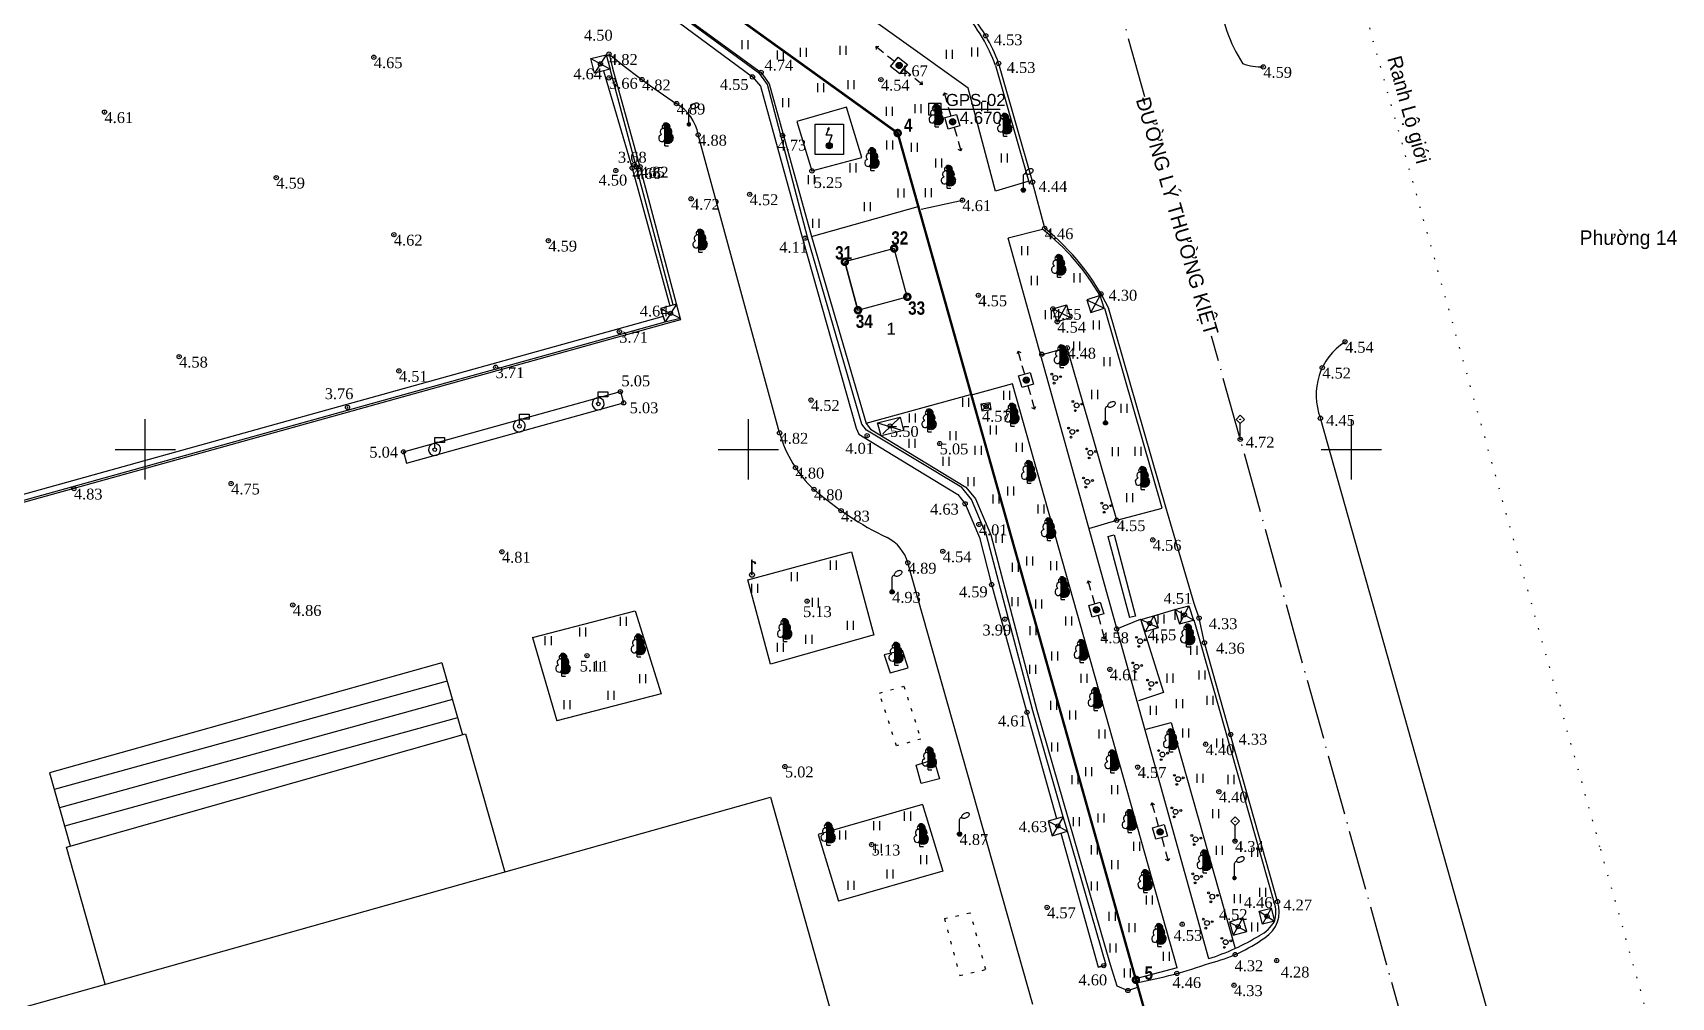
# Model space of a CAD drawing. Header units: millimetres. Extents: x 598805 to 599364, y 1190821 to 1191401.
# Drawn here: x 599040.7 to 599176.5, y 1191104.6 to 1191184.5 of the extents above; entities that cross this region are included whole.
import ezdxf
from ezdxf.enums import TextEntityAlignment as Align

# ---------------------------------------------------------------- set-up
doc = ezdxf.new("R2010")
doc.units = ezdxf.units.MM
doc.header["$PDMODE"] = 32
doc.header["$PDSIZE"] = 0.35
for name, pattern in [('1BANCONG_54', [0.55, 0, -0.5, 0.05]), ('1TIMDUONG', [13, 10, -1.4, 0.2, -1.4]), ('CHAMCHAM', [0.48, 0.13, -0.35]), ('GACH2', [3, 2, -1])]:
    doc.linetypes.add(name, pattern=pattern)
for name, color, linetype in [('A1-GHICHU', 7, 'Continuous'), ('BE CHIM', 62, 'GACH2'), ('DANDUNG', 7, 'Continuous'), ('diem', 2, 'Continuous'), ('Docao', 22, 'Continuous'), ('dtich', 3, 'Continuous'), ('DUONG NHUA', 221, 'Continuous'), ('GHICHU', 2, 'Continuous'), ('hl', 5, 'Continuous'), ('K_THUCVAT', 3, 'Continuous'), ('KHUNG BAN DO', 5, 'Continuous'), ('MUONG DAT', 170, 'MUONG_DAT'), ('NHA KIEN CO', 1, 'Continuous'), ('NUT', 2, 'Continuous'), ('RANH', 7, 'Continuous'), ('RANH THUC VAT', 3, 'RANH_THUC_VAT'), ('TOADO', 1, 'Continuous'), ('TUONG XAY', 51, 'TUONG_XAY_GACH_DA_NTL_THUAN_1')]:
    doc.layers.add(name, color=color, linetype=linetype)
doc.layers.add('Level 18', color=7, linetype='Continuous', lineweight=0)
doc.layers.add('Level 28', color=7, linetype='Continuous', lineweight=0)
doc.styles.add('HELVETICA', font='arial_1.ttf')
doc.styles.add('TIMES', font='times_1.ttf')
doc.styles.add('TIMESNEWROMAN', font='times_1.ttf', dxfattribs={"width": 0.9})
doc.styles.add('TXT', font='VNARIAL_0.TTF')
doc.styles.add('VAPTIMN', font='VAVON__0.TTF')
doc.styles.add('VHELVCB', font='VNI-Helve-Condense-Bold_0.TTF')
doc.linetypes.add('MUONG_DAT', pattern='A,0.75,[130,ltypeshp.shx,S=0.25,R=0,X=0,Y=0.25],0.75', length=1.5)
doc.linetypes.add('RANH_THUC_VAT', pattern='A,0,[133,ltypeshp.shx,S=0.1,R=0,X=-0.1,Y=0],-1.2', length=1.2)
doc.linetypes.add('TUONG_XAY_GACH_DA_NTL_THUAN_1', pattern='A,0.85,[130,ltypeshp.shx,S=0.25,R=0,X=0,Y=0.25],0.2,[130,ltypeshp.shx,S=0.25,R=0,X=0,Y=0.25],0.1,[130,ltypeshp.shx,S=0.1,R=90,X=-0.2,Y=0.5],0.85', length=2)

# ---------------------------------------------------------------- blocks, each defined once
blk = doc.blocks.new('CAY LA RONG LON')
for p, q in [((-0.44, 2.81), (-0.64, 2.66)), ((-0.43, 3.26), (-0.46, 3.16)), ((-0.46, 3.16), (-0.43, 3.03)), ((-0.26, 2.87), (-0.44, 2.81)), ((-0.38, 3.35), (-0.43, 3.26)), ((-0.43, 3.03), (-0.36, 2.94)), ((-0.28, 3.42), (-0.38, 3.35)), ((-0.36, 2.94), (-0.26, 2.87)), ((-0.15, 3.48), (-0.28, 3.42)), ((0, 3.5), (-0.15, 3.48)), ((0, 0), (0, 3.5)), ((0, 0), (0, 3.5)), ((0, 3.5), (0.15, 3.48)), ((0.15, 3.48), (0.28, 3.42)), ((0.36, 2.94), (0.26, 2.87)), ((0.26, 2.87), (0.44, 2.81)), ((0.28, 3.42), (0.38, 3.35)), ((0.43, 3.03), (0.36, 2.94)), ((0.38, 3.35), (0.43, 3.26)), ((0.43, 3.26), (0.46, 3.16)), ((0.46, 3.16), (0.43, 3.03)), ((0.44, 2.81), (0.64, 2.66)), ((-0.92, 1.6), (-1, 1.39)), ((-1, 1.39), (-0.99, 1.14)), ((-0.99, 1.14), (-0.92, 0.93)), ((-0.8, 1.71), (-0.92, 1.6)), ((-0.92, 0.93), (-0.79, 0.77)), ((-0.69, 1.79), (-0.8, 1.71)), ((-0.79, 0.77), (-0.59, 0.7)), ((-0.71, 2.57), (-0.77, 2.36)), ((-0.77, 2.36), (-0.77, 2.22)), ((-0.77, 2.22), (-0.68, 2)), ((-0.64, 2.66), (-0.71, 2.57)), ((-0.59, 1.84), (-0.69, 1.79)), ((-0.68, 2), (-0.59, 1.84)), ((-0.59, 0.7), (-0.36, 0.69)), ((-0.36, 0.69), (-0.18, 0.77)), ((-0.18, 0.77), (0, 0.85)), ((0.18, 0.77), (0, 0.85)), ((0, 0), (0.6, 0)), ((0.36, 0.69), (0.18, 0.77)), ((0.59, 0.7), (0.36, 0.69)), ((0.68, 2), (0.59, 1.84)), ((0.59, 1.84), (0.69, 1.79)), ((0.79, 0.77), (0.59, 0.7)), ((0.64, 2.66), (0.71, 2.57)), ((0.77, 2.22), (0.68, 2)), ((0.69, 1.79), (0.8, 1.71)), ((0.71, 2.57), (0.77, 2.36)), ((0.77, 2.36), (0.77, 2.22)), ((0.92, 0.93), (0.79, 0.77)), ((0.8, 1.71), (0.92, 1.6)), ((0.92, 1.6), (1, 1.39)), ((0.99, 1.14), (0.92, 0.93)), ((1, 1.39), (0.99, 1.14))]:
    blk.add_line(p, q)
at = {"color": 0}
for p, q in [((0, 3.46), (0.03, 3.5)), ((0, 3.34), (0.14, 3.48)), ((0.43, 3.03), (0, 3.46)), ((0, 3.22), (0.23, 3.44)), ((0, 3.09), (0.31, 3.4)), ((0, 2.97), (0.38, 3.35)), ((0.38, 2.96), (0, 3.34)), ((0, 2.85), (0.42, 3.27)), ((0.31, 2.91), (0, 3.22)), ((0, 2.72), (0.45, 3.17)), ((0.77, 2.32), (0, 3.09)), ((0.77, 2.2), (0, 2.97)), ((0, 2.6), (0.27, 2.87)), ((0.73, 2.12), (0, 2.85)), ((0, 2.47), (0.36, 2.84)), ((0, 2.35), (0.45, 2.8)), ((0, 2.23), (0.52, 2.75)), ((0.69, 2.03), (0, 2.72)), ((0.45, 3.14), (0.1, 3.49)), ((0.3, 2.9), (0.42, 3.02)), ((0.39, 3.32), (0.33, 3.38)), ((0.73, 2.48), (0.39, 2.82)), ((0, 2.1), (0.59, 2.7)), ((0, 1.98), (0.66, 2.64)), ((0.65, 1.95), (0, 2.6)), ((0, 1.86), (0.71, 2.56)), ((0, 1.73), (0.74, 2.47)), ((0.61, 1.87), (0, 2.47)), ((0, 1.61), (0.77, 2.38)), ((1, 1.35), (0, 2.35)), ((0, 1.48), (0.77, 2.26)), ((0.99, 1.24), (0, 2.23)), ((0.98, 1.12), (0, 2.1)), ((0, 1.36), (0.71, 2.07)), ((0.95, 1.03), (0, 1.98)), ((0.92, 0.93), (0, 1.86)), ((0, 1.24), (0.6, 1.84)), ((0, 1.11), (0.68, 1.79)), ((0, 0.99), (0.75, 1.74)), ((0.87, 0.86), (0, 1.73)), ((0, 0.87), (0.82, 1.69)), ((0.81, 0.8), (0, 1.61)), ((0.73, 0.75), (0, 1.48)), ((0.64, 0.72), (0, 1.36)), ((0.54, 0.7), (0, 1.24)), ((0.42, 0.69), (0, 1.11)), ((0.25, 0.74), (0, 0.99)), ((0.03, 0.83), (0, 0.87)), ((0.07, 0.82), (0.89, 1.63)), ((0.16, 0.78), (0.94, 1.56)), ((0.24, 0.74), (0.97, 1.47)), ((0.33, 0.7), (1, 1.37)), ((0.45, 0.69), (0.99, 1.24)), ((0.58, 0.7), (0.97, 1.1)), ((0.95, 1.53), (0.68, 1.79)), ((0.76, 0.76), (0.88, 0.88))]:
    blk.add_line(p, q, dxfattribs=at)
for p in [(0.15, 3.48), (0.26, 2.87), (0.28, 3.42), (0.36, 2.94), (0.38, 3.35), (0.43, 3.26), (0.43, 3.03), (0.44, 2.81), (0.46, 3.16), (0.18, 0.77), (0.36, 0.69), (0.59, 1.84), (0.59, 0.7), (0.64, 2.66), (0.68, 2), (0.69, 1.79), (0.71, 2.57), (0.77, 2.36), (0.77, 2.22), (0.79, 0.77), (0.8, 1.71), (0.92, 1.6), (0.92, 0.93), (0.99, 1.14), (1, 1.39)]:
    blk.add_point(p)
at = {"layer": 'NUT', "style": 'TIMESNEWROMAN', "width": 0.9}
blk.add_attdef('DK', text='', height=1.5, dxfattribs=at).set_placement((0.05, -2.63), align=Align.CENTER)
blk = doc.blocks.new('bbbb')
blk.add_hatch(color=7).paths.add_polyline_path([(603883.22, 1193040.91, 1), (603883.27, 1193040.91, 1)])
at = {"color": 7}
for p, q in [((603883.24, 1193041.27), (603882.89, 1193040.91)), ((603883.24, 1193040.56), (603882.89, 1193040.91)), ((603883.24, 1193041.27), (603883.6, 1193040.91)), ((603883.24, 1193040.56), (603883.6, 1193040.91)), ((603883.24, 1193039.27), (603883.14, 1193039.27)), ((603883.24, 1193039.27), (603883.24, 1193040.56)), ((603883.24, 1193039.27), (603883.34, 1193039.27))]:
    blk.add_line(p, q, dxfattribs=at)
blk.add_circle((603883.24, 1193040.91), 0.025, dxfattribs=at)
blk = doc.blocks.new('VCOTDEN')
blk.add_line((0, 0), (0, 2.43))
at = {"flags": 128}
blk.add_lwpolyline([(0, 2.43), (0.04, 2.54), (0.12, 2.65), (0.23, 2.73), (0.35, 2.77)], dxfattribs=at)
blk.add_lwpolyline([(1.62, 3.36, 0.165067), (1.53, 3.46, 0.105723), (1.32, 3.52, 0.068875), (1.1, 3.5, 0.055065), (0.83, 3.41, 0.055065), (0.58, 3.26, 0.068875), (0.43, 3.1, 0.105723), (0.34, 2.91, 0.165067), (0.35, 2.77, 0.165067), (0.45, 2.67, 0.105723), (0.65, 2.62, 0.068875), (0.88, 2.63, 0.055065), (1.15, 2.73, 0.055065), (1.39, 2.87, 0.068875), (1.55, 3.04, 0.105723), (1.64, 3.23, 0.165067)], format="xyb", close=True, dxfattribs=at)
at = {"const_width": 0.371}
blk.add_lwpolyline([(-0.19, 0, 1), (0.19, 0, 1)], format="xyb", close=True, dxfattribs=at)
blk = doc.blocks.new('capdien')
at = {"linetype": 'Continuous'}
for p, q in [((604328.73, 1192945.57), (604329.73, 1192945.58)), ((604328.73, 1192944.57), (604328.73, 1192945.57)), ((604329.73, 1192945.58), (604329.73, 1192944.58)), ((604327.58, 1192945.09), (604326.74, 1192945.09)), ((604328.74, 1192945.09), (604328.01, 1192945.09)), ((604329.73, 1192944.58), (604328.73, 1192944.57)), ((604329.74, 1192945.09), (604330.48, 1192945.09)), ((604330.91, 1192945.09), (604331.74, 1192945.09))]:
    blk.add_line(p, q, dxfattribs=at)
for p, q in [((604326.74, 1192945.09), (604326.92, 1192945.26)), ((604326.74, 1192945.09), (604326.92, 1192944.91)), ((604331.74, 1192945.09), (604331.57, 1192945.26)), ((604331.74, 1192945.09), (604331.57, 1192944.91))]:
    blk.add_line(p, q)
blk.add_circle((604329.24, 1192945.09), 0.25)
blk.add_circle((604329.24, 1192945.09), 0.25)
blk.add_ellipse((604329.25, 1192945.08), major_axis=(-0.053, 0.053), ratio=1, dxfattribs=at)
blk.add_point((604329.24, 1192945.09))
blk.add_point((604329.24, 1192945.09))
blk = doc.blocks.new('COTHAP')
at = {"layer": 'K_THUCVAT'}
for points in [[(603950.27, 1193196.2), (603950.27, 1193195.45)], [(603950.77, 1193196.2), (603950.77, 1193195.45)]]:
    blk.add_lwpolyline(points, dxfattribs=at)
blk = doc.blocks.new('caybui')
at = {"layer": 'K_THUCVAT'}
for centre, radius in [((598933.53, 1190846.77), 0.075), ((598933.84, 1190846.45), 0.2), ((598933.73, 1190846.02), 0.075), ((598934.27, 1190846.56), 0.075)]:
    blk.add_circle(centre, radius, dxfattribs=at)

msp = doc.modelspace()

# ---------------------------------------------------------------- hatches: boundary and pattern name
msp.add_hatch(color=256).paths.add_polyline_path([(599106.71, 1191176.68), (599106.57, 1191176.54), (599106.71, 1191176.49)])
h = msp.add_hatch(color=256)
edge = h.paths.add_edge_path()
edge.add_arc((599106.71, 1191175.18), 0.25, 0, 360)

# ---------------------------------------------------------------- linework, layer by layer
for p, q in [((599105.55, 1191176.97), (599107.9, 1191176.97)), ((599105.55, 1191174.46), (599105.55, 1191176.97)), ((599107.9, 1191176.97), (599107.9, 1191174.46)), ((599106.45, 1191176.05), (599106.64, 1191176.51)), ((599106.96, 1191176.05), (599106.45, 1191176.05)), ((599106.71, 1191176.68), (599106.57, 1191176.54)), ((599106.71, 1191176.49), (599106.57, 1191176.54)), ((599106.71, 1191176.49), (599106.71, 1191176.68)), ((599106.71, 1191175.43), (599106.96, 1191176.05)), ((599107.9, 1191174.46), (599105.55, 1191174.46)), ((599087.56, 1191153.92), (599087.56, 1191154.77)), ((599087.56, 1191154.77), (599088.36, 1191154.77)), ((599088.36, 1191154.37), (599087.56, 1191154.37)), ((599088.36, 1191154.77), (599088.36, 1191154.37)), ((599081.02, 1191152.07), (599081.02, 1191152.92)), ((599081.02, 1191152.92), (599081.82, 1191152.92)), ((599081.82, 1191152.52), (599081.02, 1191152.52)), ((599081.82, 1191152.92), (599081.82, 1191152.52)), ((599074, 1191150.13), (599074, 1191150.98)), ((599074, 1191150.98), (599074.8, 1191150.98)), ((599074.8, 1191150.58), (599074, 1191150.58)), ((599074.8, 1191150.98), (599074.8, 1191150.58))]:
    msp.add_line(p, q)
at = {"color": 1}
for p, q in [((599112.09, 1191166.66), (599108, 1191165.55)), ((599113.18, 1191162.65), (599112.09, 1191166.66)), ((599109.09, 1191161.54), (599108, 1191165.55)), ((599109.09, 1191161.54), (599113.18, 1191162.65))]:
    msp.add_line(p, q, dxfattribs=at)
for points in [[(599112.38, 1191176.23), (599080.39, 1191199.23)], [(599132.13, 1191106.03), (599112.38, 1191176.23)], [(599170.95, 1190968.46), (599132.13, 1191106.03)]]:
    msp.add_lwpolyline(points, dxfattribs=at)
msp.add_lwpolyline([(599112.09, 1191166.66), (599108, 1191165.55), (599109.09, 1191161.54), (599113.18, 1191162.65)], close=True, dxfattribs=at)
for points, elevation in [([(599092.95, 1191161.01), (599093.1, 1191160.57), (599094.34, 1191160.89)], 4.45), ([(599074.6, 1191132.32), (599042.06, 1191123.18)], 5.04), ([(599074.6, 1191132.32), (599076.29, 1191126.35)], 5.04), ([(599075.03, 1191130.79), (599042.44, 1191121.81)], 5.04), ([(599075.46, 1191129.27), (599042.88, 1191120.28)], 5.04), ([(599075.89, 1191127.74), (599043.31, 1191118.76)], 5.04), ([(599042.06, 1191123.18), (599043.77, 1191117.13)], 5.04), ([(599129.66, 1191107.24), (599129.01, 1191107.07)], 4.44)]:
    msp.add_lwpolyline(points, dxfattribs=dict(elevation=elevation))
for centre, radius in [((599106.71, 1191175.18), 0.25), ((599087.56, 1191153.77), 0.15), ((599081.02, 1191151.92), 0.15), ((599074, 1191149.98), 0.15)]:
    msp.add_circle(centre, radius)
for centre in [(599087.55, 1191153.78), (599081.01, 1191151.94), (599073.99, 1191149.99)]:
    msp.add_arc(centre, 0.5, 101.4673, 78.5163)
at = {"layer": 'A1-GHICHU', "color": 20, "linetype": '1TIMDUONG', "ltscale": 0.5, "elevation": 4.32, "flags": 128}
for points in [[(599132.87, 1191179.23), (599125.46, 1191205.82)], [(599177.49, 1191019.62), (599174.22, 1191031.35), (599163.31, 1191070.04), (599138.4, 1191159.39)]]:
    msp.add_lwpolyline(points, dxfattribs=at)
at = {"layer": 'BE CHIM'}
for points, elevation in [([(599086.93, 1191182.41), (599088.22, 1191182.71), (599088.53, 1191181.52), (599087.25, 1191181.18), (599086.93, 1191182.41)], 4.62), ([(599086.93, 1191182.41), (599088.53, 1191181.52)], 4.62), ([(599088.22, 1191182.71), (599087.25, 1191181.18)], 4.62), ([(599094.04, 1191162.04), (599092.73, 1191161.69)], 4.64), ([(599094.04, 1191162.04), (599093.1, 1191160.57)], 4.64), ([(599125.25, 1191161.65), (599126.38, 1191161.98), (599126.7, 1191160.9), (599125.61, 1191160.58), (599125.25, 1191161.65)], 4.55), ([(599126.38, 1191161.98), (599125.61, 1191160.58)], 4.55), ([(599128.4, 1191161.34), (599129.49, 1191161.72), (599129.16, 1191162.75), (599128.06, 1191162.39), (599128.4, 1191161.34)], 4.54), ([(599128.06, 1191162.39), (599129.49, 1191161.72)], 4.54), ([(599128.4, 1191161.34), (599129.16, 1191162.75)], 4.54), ([(599092.73, 1191161.69), (599092.95, 1191161.01)], 4.61), ([(599092.73, 1191161.69), (599094.34, 1191160.89)], 4.61), ([(599126.7, 1191160.9), (599125.25, 1191161.65)], 4.55), ([(599119.28, 1191153.74), (599119.37, 1191153.2), (599120.12, 1191153.32), (599120.04, 1191153.87), (599119.28, 1191153.74)], 4.64), ([(599120.04, 1191153.87), (599119.37, 1191153.2)], 4.64), ([(599112.86, 1191151.56), (599111.01, 1191151.14), (599110.71, 1191152.21), (599112.59, 1191152.68), (599112.86, 1191151.56)], 5.5), ([(599112.59, 1191152.68), (599111.01, 1191151.14)], 5.5), ([(599120.12, 1191153.32), (599119.28, 1191153.74)], 4.59), ([(599110.71, 1191152.21), (599112.86, 1191151.56)], 5.5), ([(599132.54, 1191135.91), (599133.62, 1191136.2), (599133.97, 1191135.21), (599132.91, 1191134.89), (599132.54, 1191135.91)], 4.59), ([(599133.62, 1191136.2), (599132.91, 1191134.89)], 4.55), ([(599135.36, 1191136.74), (599136.53, 1191137.03), (599136.9, 1191135.84)], 4.51), ([(599135.36, 1191136.74), (599135.75, 1191135.54), (599136.9, 1191135.84)], 4.51), ([(599136.9, 1191135.84), (599135.36, 1191136.74)], 4.48), ([(599136.53, 1191137.03), (599135.75, 1191135.54)], 4.5), ([(599133.97, 1191135.21), (599132.54, 1191135.91)], 4.55), ([(599124.85, 1191119.19), (599125.19, 1191117.97), (599126.46, 1191118.34), (599126.11, 1191119.55), (599124.85, 1191119.19), (599126.46, 1191118.34), (599126.11, 1191119.55), (599125.19, 1191117.97)], 4.63), ([(599142.36, 1191111.73), (599143.35, 1191111.98), (599143.62, 1191110.88), (599142.63, 1191110.65), (599142.36, 1191111.73)], 4.46), ([(599142.36, 1191111.73), (599143.62, 1191110.88)], 4.46), ([(599143.35, 1191111.97), (599142.64, 1191110.65)], 4.46), ([(599140.2, 1191109.72), (599141.32, 1191110.04), (599140.99, 1191111.16), (599139.89, 1191110.82), (599140.2, 1191109.72)], 4.51), ([(599139.89, 1191110.82), (599141.32, 1191110.04)], 4.51), ([(599140.99, 1191111.16), (599140.2, 1191109.72)], 4.51)]:
    msp.add_lwpolyline(points, dxfattribs=dict(at, elevation=elevation))
at = {"layer": 'BE CHIM', "color": 6, "linetype": 'CHAMCHAM', "ltscale": 2}
for points, elevation in [([(599110.87, 1191129.8), (599112.89, 1191130.38)], 4.82), ([(599112.89, 1191130.38), (599114.3, 1191125.99), (599112.28, 1191125.42), (599110.87, 1191129.8)], 4.82), ([(599116.25, 1191111.1), (599118.41, 1191111.59)], 4.92), ([(599116.25, 1191111.1), (599117.52, 1191106.39), (599119.68, 1191106.88), (599118.41, 1191111.59)], 4.92)]:
    msp.add_lwpolyline(points, dxfattribs=dict(at, elevation=elevation))
at = {"layer": 'diem'}
for p in [(599119.68, 1191184.29, 4.53), (599068.95, 1191182.51, 4.64), (599088.45, 1191182.78, 4.82), (599087.74, 1191181.96, 4.62), (599088.45, 1191180.8, 3.66), (599100.34, 1191180.88, 4.55), (599101.06, 1191181.26, 4.74), (599112.5, 1191181.83, 4.67), (599120.75, 1191182, 4.53), (599142.69, 1191181.71, 4.59), (599091.18, 1191180.66, 4.82), (599110.99, 1191180.65, 4.54), (599094.05, 1191178.67, 4.89), (599115.47, 1191178.21), (599115.47, 1191178.21), (599115.47, 1191178.21), (599115.47, 1191178.21, 0.59), (599115.47, 1191178.21), (599046.62, 1191177.96, 4.73), (599116.93, 1191177.15, 4.66), (599095.84, 1191176.08, 4.88), (599102.84, 1191176.02, 4.73), (599089.01, 1191173.12, 4.5), (599090.37, 1191173.32, 4.66), (599090.54, 1191173.6, 3.68), (599090.7, 1191173.42, 4.65), (599091.01, 1191173.44, 4.82), (599105.27, 1191173.09, 5.25), (599060.86, 1191172.53, 4.58), (599122.8, 1191171.5, 4.66), (599123.57, 1191172.16, 4.44), (599095.25, 1191170.77, 4.72), (599100.11, 1191171.15, 4.52), (599117.75, 1191170.66, 4.61), (599070.61, 1191167.8, 4.62), (599083.42, 1191167.31, 4.58), (599104.7, 1191167.51, 4.11), (599124.57, 1191168.33, 4.46), (599119.07, 1191162.77, 4.55), (599129.24, 1191162.89, 4.3), (599093.55, 1191161.28, 4.64), (599125.25, 1191161.65, 4.55), (599125.61, 1191160.58, 4.54), (599089.3, 1191159.75, 3.71), (599052.81, 1191157.69, 4.58), (599124.33, 1191157.89, 4.59), (599126.44, 1191158.42, 4.48), (599149.47, 1191158.92, 4.54), (599071.03, 1191156.51, 4.51), (599079.05, 1191156.81, 3.71), (599147.58, 1191156.78, 4.51), (599089.39, 1191154.79, 5.05), (599089.66, 1191153.86, 5.03), (599105.19, 1191154.09, 4.52), (599066.77, 1191153.48, 3.76), (599119.71, 1191153.55, 4.57), (599147.43, 1191152.59, 4.45), (599102.59, 1191151.37, 4.82), (599109.85, 1191151.14, 4.01), (599111.74, 1191151.94, 5.5), (599129.61, 1191152.2, 4.7), (599071.41, 1191149.8, 5.04), (599115.86, 1191150.49, 5.04), (599140.78, 1191150.84, 4.72), (599103.91, 1191148.49, 4.8), (599057.12, 1191147.17, 4.75), (599044.08, 1191146.75, 4.83), (599105.44, 1191146.69, 4.8), (599117.97, 1191145.49, 4.63), (599107.69, 1191144.92, 4.83), (599130.54, 1191144.13, 4.54), (599119.11, 1191143.78, 4.01), (599079.57, 1191141.51, 4.81), (599116.12, 1191141.55, 4.54), (599133.53, 1191142.5, 4.55), (599113.22, 1191140.6, 4.89), (599120.17, 1191138.8, 4.59), (599111.92, 1191138.19, 4.93), (599062.23, 1191137.1, 4.86), (599121.27, 1191135.93, 3.99), (599136.16, 1191136.29, 4.51), (599137.37, 1191136.02, 4.33), (599130.54, 1191135.12, 4.58), (599133.27, 1191135.57, 4.55), (599137.81, 1191133.97, 4.36), (599129.97, 1191131.76, 4.61), (599123.1, 1191128.2, 4.61), (599137.91, 1191125.56, 4.4), (599139.99, 1191126.37, 4.33), (599103.03, 1191123.71, 5.02), (599132.28, 1191123.66, 4.57), (599139.01, 1191121.63, 4.39), (599125.66, 1191118.78, 4.63), (599134.14, 1191118.28, 4.59), (599117.51, 1191118.11, 4.87), (599140.35, 1191117.53, 4.34), (599124.77, 1191112.03, 4.57), (599143.87, 1191112.52, 4.27), (599135.97, 1191110.64, 4.53), (599140.6, 1191110.44, 4.51), (599143, 1191111.3, 4.46), (599140.36, 1191108.12, 4.32), (599143.8, 1191107.63, 4.28), (599129.46, 1191107.2, 4.6), (599135.53, 1191106.56, 4.46), (599131.47, 1191105.14, 4.49), (599140.26, 1191105.58, 4.33)]:
    msp.add_point(p, dxfattribs=at)
at = {"layer": 'diem', "color": 5}
for p in [(599104.87, 1191137.42, 5.11), (599086.62, 1191132.9, 5.11), (599110.22, 1191117.24, 5.13)]:
    msp.add_point(p, dxfattribs=at)
at = {"layer": 'Docao', "color": 0}
for points in [[(599100.28, 1191139.6), (599100.28, 1191140.85)], [(599100.28, 1191140.85), (599100.33, 1191140.85)], [(599100.33, 1191140.75), (599100.33, 1191140.85)], [(599100.33, 1191140.75), (599100.5, 1191140.68), (599100.6, 1191140.55)], [(599100.33, 1191139.6), (599100.33, 1191140.7)], [(599100.33, 1191140.7), (599100.47, 1191140.65), (599100.57, 1191140.51), (599100.6, 1191140.55)], [(599100.28, 1191139.6), (599100.33, 1191139.6)]]:
    msp.add_lwpolyline(points, dxfattribs=at)
msp.add_circle((599100.3, 1191139.6), 0.2, dxfattribs=at)
at = {"layer": 'dtich', "color": 1, "const_width": 0.2}
msp.add_lwpolyline([(599170.95, 1190968.46), (599132.13, 1191106.03), (599112.38, 1191176.23), (599080.39, 1191199.23), (598847.89, 1191233.65)], dxfattribs=at)
at = {"layer": 'DUONG NHUA'}
for p, q in [((599120.75, 1191182, 4.53), (599123.57, 1191172.16, 4.44)), ((599102.59, 1191151.37, 4.8), (599095.84, 1191176.08, 4.88)), ((599123.58, 1191103.97, 4.88), (599113.22, 1191140.6, 4.89))]:
    msp.add_line(p, q, dxfattribs=at)
for points, elevation in [([(599079.89, 1191196.66), (599101.06, 1191181.26), (599101.72, 1191180.31), (599105.24, 1191167.64)], 4.52), ([(599088.45, 1191182.78), (599088.74, 1191181.62), (599091.01, 1191173.44), (599094.38, 1191160.74), (599093.15, 1191160.42), (599044.08, 1191146.75), (598973.17, 1191127.1), (598971.09, 1191126.51)], 4.88), ([(599124.57, 1191168.33), (599123.57, 1191172.16)], 4.63), ([(599143.87, 1191112.52), (599137.81, 1191133.97), (599137.37, 1191136.02), (599136.95, 1191137.24), (599134.62, 1191145.22), (599129.85, 1191161.73)], 4.27), ([(599170.75, 1191069.86), (599147.43, 1191152.59)], 4.46), ([(599130.01, 1191107.29), (599130.54, 1191105.54), (599130.54, 1191105.54), (599131.47, 1191105.14), (599132.3, 1191105.41)], 4.44)]:
    msp.add_lwpolyline(points, dxfattribs=dict(at, elevation=elevation))
for centre, radius, start, end in [((599107.88, 1191177.34, 4.57), 13.7, 30.5036, 55.8109), ((599150.06, 1191188.11, 4.51), 10.94, 182.4786, 214.0872), ((599109.94, 1191178.34, 4.53), 11.41, 18.6909, 31.4222), ((599129.78, 1191233.14, 4.88), 65.15, 230.6218, 236.7394), ((599142.51, 1191186.01, 4.59), 4.3, 249.4209, 272.3588), ((599092.09, 1191175.4, 4.88), 3.81, 10.3616, 59.0634), ((599112.39, 1191153.17, 4.27), 19.45, 26.1161, 51.2268), ((599152.31, 1191154.51, 4.45), 5.24, 122.8347, 201.4466), ((599112.37, 1191154.12, 4.8), 10.17, 195.6955, 227.0162), ((599122.76, 1191166.38, 4.85), 26.22, 228.6714, 244.5792), ((599110.04, 1191139.73, 4.89), 3.3, 15.25, 63.6622), ((599141.45, 1191111.68, 4.27), 2.56, 302.0975, 19.0165), ((599135.24, 1191119.93, 4.43), 12.87, 283.5703, 306.0087), ((599125.01, 1191144.87, 4.54), 39.73, 280.3847, 289.4863)]:
    msp.add_arc(centre, radius, start, end, dxfattribs=at)
at = {"layer": 'GHICHU', "color": 6, "lineweight": 13, "const_width": 0.484, "flags": 128}
for points in [[(599112.27, 1191176.23, 1), (599112.49, 1191176.23, 1)], [(599111.98, 1191166.66, 1), (599112.2, 1191166.66, 1)], [(599107.89, 1191165.55, 1), (599108.11, 1191165.55, 1)], [(599113.07, 1191162.65, 1), (599113.29, 1191162.65, 1)], [(599108.98, 1191161.54, 1), (599109.2, 1191161.54, 1)], [(599132.02, 1191106.03, 1), (599132.24, 1191106.03, 1)]]:
    msp.add_lwpolyline(points, format="xyb", close=True, dxfattribs=at)
at = {"layer": 'hl'}
for p, q in [((599050, 1191147.5), (599050, 1191152.5)), ((599100, 1191147.5), (599100, 1191152.5)), ((599150, 1191147.5), (599150, 1191152.5)), ((599047.5, 1191150), (599052.5, 1191150)), ((599097.5, 1191150), (599102.5, 1191150)), ((599147.5, 1191150), (599152.5, 1191150))]:
    msp.add_line(p, q, dxfattribs=at)
at = {"layer": 'MUONG DAT', "ltscale": 0.5}
for points, elevation in [([(599126.11, 1191119.55), (599123.58, 1191128.33), (599120.77, 1191139), (599119.74, 1191142.88), (599118.49, 1191145.84), (599117.69, 1191146.83), (599109.8, 1191151.61), (599109.42, 1191152.1), (599104.9, 1191167.59), (599101.58, 1191180.25), (599100.94, 1191181.13), (599087.69, 1191190.87), (599079.86, 1191196.52), (599060.97, 1191199.39), (599060.93, 1191198.91)], 4.44), ([(599060.93, 1191198.91), (599068.76, 1191197.68), (599073.56, 1191197.04), (599079.76, 1191196.21), (599087.43, 1191190.45), (599100.34, 1191180.88), (599101.01, 1191180.12), (599104.5, 1191167.48), (599108.95, 1191151.76), (599109.15, 1191151.26), (599112, 1191149.52), (599117.36, 1191146.26), (599117.97, 1191145.49), (599119.16, 1191142.69), (599120.17, 1191138.8), (599123.1, 1191128.2)], 4.44), ([(599093.77, 1191161.98), (599088.53, 1191181.52), (599087.99, 1191181.38)], 4.62), ([(599087.99, 1191181.38), (599090.37, 1191173.32), (599093.48, 1191161.89)], 4.63), ([(599092.95, 1191161.01), (598972.91, 1191127.64), (598973.04, 1191127.2), (599093.1, 1191160.57), (599092.95, 1191161.01)], 4.45), ([(599123.1, 1191128.2), (599125.56, 1191119.39)], 4.44), ([(599125.9, 1191118.18), (599129.01, 1191107.07)], 4.44), ([(599129.01, 1191107.07), (599129.66, 1191107.24), (599126.46, 1191118.34)], 4.44)]:
    msp.add_lwpolyline(points, dxfattribs=dict(at, elevation=elevation))
at = {"layer": 'NHA KIEN CO', "color": 6}
for p, q in [((599071.41, 1191149.8, 5.04), (599089.39, 1191154.79, 5.05)), ((599071.67, 1191148.87, 5.02), (599089.65, 1191153.86, 5.03)), ((599089.39, 1191154.79, 5.05), (599089.66, 1191153.86, 5.03)), ((599071.41, 1191149.8, 5.04), (599071.67, 1191148.87, 5.02))]:
    msp.add_line(p, q, dxfattribs=at)
for points, elevation in [([(599104.01, 1191177.19), (599105.27, 1191173.09), (599109.4, 1191174.19), (599108.13, 1191178.38), (599104.01, 1191177.19)], 5.42), ([(599105.24, 1191167.64), (599114.09, 1191170.13)], 4.52), ([(599105.24, 1191167.64), (599109.76, 1191152.16), (599110.14, 1191151.67), (599118.03, 1191146.88), (599118.83, 1191145.9), (599120.09, 1191142.93), (599123.93, 1191128.38), (599130.01, 1191107.29)], 4.52), ([(599109.76, 1191152.17), (599118.42, 1191154.55)], 4.52), ([(599129.8, 1191142.77), (599130.34, 1191142.91), (599132.11, 1191136.18), (599131.61, 1191136.06)], 4.69), ([(599129.8, 1191142.77), (599131.61, 1191136.06)], 4.69), ([(599046.68, 1191105.67), (599043.47, 1191117.04), (599076.55, 1191126.42), (599078.76, 1191118.67)], 6.48), ([(599101.84, 1191121.17), (599135.96, 1190999.75), (599058.72, 1190978.06), (599024.67, 1191099.47), (599101.84, 1191121.16)], 5.02), ([(599078.76, 1191118.67), (599079.8, 1191114.96)], 5.46)]:
    msp.add_lwpolyline(points, dxfattribs=dict(at, elevation=elevation))
at = {"layer": 'RANH', "color": 20, "linetype": '1BANCONG_54', "ltscale": 2}
for points in [[(599174.56, 1190955.65), (599170.95, 1190968.46), (599132.13, 1191106.03), (599112.38, 1191176.23), (599080.39, 1191199.23), (598847.89, 1191233.65), (598827.64, 1191236.69), (598815.48, 1191238.52)], [(599150.89, 1191187.06), (599170.64, 1191116.86), (599202.06, 1191005.51)]]:
    msp.add_lwpolyline(points, dxfattribs=at)
at = {"layer": 'RANH', "color": 1}
msp.add_lwpolyline([(599112.09, 1191166.66), (599108, 1191165.55), (599109.09, 1191161.54), (599113.18, 1191162.65)], close=True, dxfattribs=at)
at = {"layer": 'RANH THUC VAT', "ltscale": 0.5}
for p, q in [((599120.49, 1191181.83, 4.5), (599123.3, 1191171.99, 4.41)), ((599133.62, 1191136.2, 4.55), (599135.36, 1191136.74, 4.48)), ((599082.1, 1191134.41, 4.88), (599084.13, 1191127.51, 4.88))]:
    msp.add_line(p, q, dxfattribs=at)
for points, elevation in [([(599123.17, 1191172.22), (599120.49, 1191171.41), (599118.23, 1191179.96), (599107.18, 1191187.89), (599110.18, 1191192.04)], 4.54), ([(599114.33, 1191169.91), (599117.75, 1191170.66)], 4.72), ([(599124.38, 1191168.24), (599121.54, 1191167.5)], 4.5), ([(599138.17, 1191107.78), (599121.54, 1191167.5)], 4.56), ([(599134.31, 1191145.12), (599129.56, 1191161.69)], 4.54), ([(599128.22, 1191143.44), (599130.54, 1191144.13), (599126.44, 1191158.42), (599124.24, 1191157.81)], 4.59), ([(599135.54, 1191107.02), (599121.91, 1191155.45), (599118.58, 1191154.53)], 4.57), ([(599130.54, 1191144.13), (599134.31, 1191145.12)], 4.54), ([(599099.96, 1191139.19), (599108.56, 1191141.51), (599110.41, 1191134.61)], 4.81), ([(599110.44, 1191134.62), (599101.84, 1191132.2), (599099.96, 1191139.19)], 4.81), ([(599082.1, 1191134.41), (599090.63, 1191136.62), (599092.78, 1191129.73)], 4.88), ([(599130.54, 1191135.12), (599132.5, 1191135.93), (599134.42, 1191129.85), (599132.34, 1191129.16)], 4.58), ([(599143.58, 1191112.48), (599137.51, 1191133.92), (599136.95, 1191135.85), (599136.95, 1191135.85), (599136.95, 1191135.85), (599136.95, 1191135.85)], 4.54), ([(599111.76, 1191131.48), (599113.24, 1191131.9), (599112.79, 1191133.34), (599111.26, 1191132.97), (599111.76, 1191131.48)], 4.86), ([(599092.78, 1191129.73), (599084.13, 1191127.51)], 4.88), ([(599132.98, 1191126.82), (599135.05, 1191127.36), (599140.35, 1191108.63)], 4.56), ([(599114.32, 1191122.3), (599113.9, 1191123.83), (599115.39, 1191124.3), (599115.85, 1191122.68), (599114.32, 1191122.3)], 4.8), ([(599114.45, 1191120.56), (599105.8, 1191118.09)], 4.84), ([(599114.45, 1191120.56), (599116.13, 1191115.03)], 4.84), ([(599105.8, 1191118.09), (599107.47, 1191112.56)], 4.84), ([(599116.13, 1191115.03), (599107.47, 1191112.56)], 4.82), ([(599135.54, 1191107.02), (599132.11, 1191106.12)], 4.57)]:
    msp.add_lwpolyline(points, dxfattribs=dict(at, elevation=elevation))
for centre, radius, start, end in [((599107.61, 1191177.17, 4.54), 13.7, 30.5036, 55.8109), ((599109.67, 1191178.17, 4.5), 11.41, 18.6909, 31.4222), ((599112.35, 1191152.97, 4.5), 19.45, 30.1862, 51.7785), ((599141.38, 1191111.62, 4.44), 2.36, 341.6608, 21.2741), ((599141.02, 1191112.38, 4.44), 3, 297.1631, 329.8624), ((599132.34, 1191126.13, 4.56), 19.25, 287.6298, 301.4808)]:
    msp.add_arc(centre, radius, start, end, dxfattribs=at)
at = {"layer": 'TOADO', "color": 7}
for p, q in [((599114.97, 1191178.71), (599115.97, 1191178.71)), ((599114.97, 1191177.71), (599114.97, 1191178.71)), ((599115.97, 1191178.71), (599115.97, 1191177.71)), ((599115.97, 1191177.71), (599114.97, 1191177.71)), ((599115.97, 1191178.21), (599120.88, 1191178.21))]:
    msp.add_line(p, q, dxfattribs=at)
msp.add_point((599115.47, 1191178.21), dxfattribs=at)
at = {"layer": 'TUONG XAY'}
msp.add_lwpolyline([(599132.3, 1191105.41), (599112.38, 1191176.23), (599080.39, 1191199.23), (599045.69, 1191204.37)], dxfattribs=at)

# ---------------------------------------------------------------- block references
at = {"layer": 'BE CHIM', "color": 6, "linetype": 'ByBlock'}
for name, p in [('COTHAP', (-4850.82, -2012.26)), ('COTHAP', (-4847.87, -2013.13)), ('COTHAP', (-4845.98, -2012.9)), ('COTHAP', (-4842.68, -2012.73)), ('COTHAP', (-4833.86, -2013.06)), ('COTHAP', (-4831.76, -2012.88)), ('COTHAP', (-4844.53, -2015.84)), ('COTHAP', (-4842.03, -2015.59)), ('COTHAP', (-4847.44, -2017.09)), ('COTHAP', (-4838.85, -2017.79)), ('COTHAP', (-4836.48, -2017.57)), ('COTHAP', (-4830.93, -2017.4)), ('COTHAP', (-4838.81, -2020.59)), ('COTHAP', (-4836.77, -2020.78)), ('COTHAP', (-4829.31, -2021.66)), ('COTHAP', (-4841.86, -2022.48)), ('COTHAP', (-4834.76, -2022.09)), ('COTHAP', (-4845.3, -2023.47)), ('COTHAP', (-4837.88, -2024.57)), ('COTHAP', (-4835.61, -2024.53)), ('COTHAP', (-4840.66, -2025.7)), ('COTHAP', (-4844.94, -2027.08)), ('COTHAP', (-4827.63, -2029.35)), ('COTHAP', (-4826.82, -2031.82)), ('COTHAP', (-4823.29, -2031.6)), ('COTHAP', (-4825.66, -2034.66)), ('COTHAP', (-4821.68, -2035.51)), ('COTHAP', (-4823.31, -2037.24)), ('COTHAP', (-4820.8, -2038.56)), ('COTHAP', (-4832.51, -2041.93)), ('COTHAP', (-4829.12, -2041.35)), ('COTHAP', (-4821.83, -2041.27)), ('COTHAP', (-4819.38, -2042.42)), ('COTHAP', (-4836.95, -2043.23)), ('bbbb', (-4742.46, -1888.42, 4.72)), ('COTHAP', (-4833.57, -2044.68)), ('COTHAP', (-4830.23, -2044.21)), ('COTHAP', (-4836.97, -2045.32)), ('COTHAP', (-4831.48, -2045.89)), ('COTHAP', (-4828.06, -2045.65)), ('COTHAP', (-4820.1, -2046.01)), ('COTHAP', (-4818.23, -2045.98)), ('COTHAP', (-4834.14, -2046.82)), ('COTHAP', (-4832.07, -2048.5)), ('COTHAP', (-4830.01, -2049.94)), ('COTHAP', (-4828.79, -2049.28)), ('COTHAP', (-4818.93, -2049.83)), ('COTHAP', (-4826.26, -2050.77)), ('COTHAP', (-4829.74, -2053.19)), ('COTHAP', (-4843.49, -2055.42)), ('COTHAP', (-4828.4, -2055.61)), ('COTHAP', (-4827.22, -2055.08)), ('COTHAP', (-4825.21, -2055.46)), ('COTHAP', (-4850.02, -2057.34, 4.81)), ('COTHAP', (-4846.71, -2056.38)), ('COTHAP', (-4844.98, -2058.49)), ('COTHAP', (-4828.43, -2058.44)), ('COTHAP', (-4826.46, -2058.64)), ('COTHAP', (-4860.89, -2060.07)), ('COTHAP', (-4823.98, -2060.04)), ('COTHAP', (-4816.32, -2059.88)), ('COTHAP', (-4814.9, -2059.59)), ('COTHAP', (-4864.27, -2060.95)), ('COTHAP', (-4842.07, -2060.4)), ('COTHAP', (-4826.93, -2060.85)), ('COTHAP', (-4867.13, -2061.68)), ('COTHAP', (-4847.89, -2062.23)), ('COTHAP', (-4845.52, -2061.58)), ('COTHAP', (-4816.44, -2061.51)), ('COTHAP', (-4813.6, -2062.48)), ('COTHAP', (-4863.06, -2063.85)), ('COTHAP', (-4826.95, -2064.05)), ('COTHAP', (-4825.13, -2062.96)), ('COTHAP', (-4859.3, -2064.82)), ('COTHAP', (-4822.7, -2064.81)), ('COTHAP', (-4815.58, -2064.79)), ('COTHAP', (-4812.92, -2064.52)), ('COTHAP', (-4861.91, -2066.2)), ('COTHAP', (-4812.27, -2066.62)), ('COTHAP', (-4865.58, -2066.99)), ('COTHAP', (-4825.22, -2067.05)), ('COTHAP', (-4823.65, -2067.83)), ('COTHAP', (-4816.97, -2067.45)), ('COTHAP', (-4814.79, -2066.91)), ('COTHAP', (-4821.21, -2069.42)), ('COTHAP', (-4814.28, -2069.34)), ('COTHAP', (-4825.13, -2070.49)), ('COTHAP', (-4811.47, -2070.16)), ('COTHAP', (-4823.45, -2073.21)), ('COTHAP', (-4822.32, -2072.54)), ('COTHAP', (-4813.1, -2073.1)), ('COTHAP', (-4810.52, -2073.19)), ('COTHAP', (-4820.16, -2074.04)), ('COTHAP', (-4837.34, -2076.23)), ('COTHAP', (-4821.3, -2076.37)), ('COTHAP', (-4811.78, -2076.03)), ('COTHAP', (-4839.9, -2077.01)), ('COTHAP', (-4823.35, -2076.68)), ('bbbb', (-4742.89, -1921.74, 4.34)), ('COTHAP', (-4842.72, -2077.8)), ('COTHAP', (-4839.75, -2078.89)), ('COTHAP', (-4821.86, -2079.02)), ('COTHAP', (-4818.35, -2078.73)), ('COTHAP', (-4811.49, -2079.05)), ('COTHAP', (-4835.99, -2079.83)), ('COTHAP', (-4820.15, -2080.24)), ('COTHAP', (-4808.55, -2079.23)), ('COTHAP', (-4838.79, -2081.03)), ('COTHAP', (-4842.02, -2081.97)), ('COTHAP', (-4821.86, -2082.02)), ('COTHAP', (-4817.28, -2083.17)), ('COTHAP', (-4809.99, -2083.07)), ('COTHAP', (-4807.89, -2082.55)), ('COTHAP', (-4820.37, -2084.54)), ('COTHAP', (-4818.73, -2085.47)), ('COTHAP', (-4808.56, -2085.41)), ('COTHAP', (-4820.3, -2087.16)), ('COTHAP', (-4815.88, -2087.86)), ('COTHAP', (-4819.12, -2089.24))]:
    msp.add_blockref(name, p, dxfattribs=at)
for p, rotation in [((-621845.33, 645660.26, 4.67), 320.9411322193287), ((-712769.95, 1450569.94, 4.66), 285.6815925677636), ((-712763.84, 1450548.53, 4.6), 285.6815925677636), ((-712758.03, 1450529.49, 4.62), 285.6815925677636), ((-712752.75, 1450511.07, 4.59), 285.6815925677636)]:
    msp.add_blockref('capdien', p, dxfattribs=dict(at, rotation=rotation))
at = {"layer": 'DANDUNG', "xscale": 0.5, "yscale": 0.5, "zscale": 0.5}
for p in [(599095.07, 1191176.95, 4.84), (599122.8, 1191171.5, 4.66), (599129.61, 1191152.2, 4.7), (599111.92, 1191138.19, 4.93), (599117.51, 1191118.11, 4.87), (599140.3, 1191114.47, 4.61)]:
    msp.add_blockref('VCOTDEN', p, dxfattribs=at)
at = {"layer": 'Docao'}
for p in [(191.62, 309.47), (193.38, 307.2), (193.02, 305), (194.52, 303.27), (194.26, 300.86), (195.77, 298.77), (198.64, 287.65), (198.34, 285.53), (199.57, 284.11), (200.49, 278.26), (201.79, 276.21), (201.58, 273.51), (203.24, 271.22), (203.31, 268.04), (204.62, 266.47), (204.19, 264.29), (205.73, 262.7)]:
    msp.add_blockref('caybui', p, dxfattribs=at)
at = {"layer": 'K_THUCVAT', "xscale": 0.5, "yscale": 0.5, "zscale": 0.5}
for p in [(599115.48, 1191176.73, 6.26), (599093.08, 1191175.18, 4.86), (599121.16, 1191175.97, 4.59), (599110.15, 1191173.12, 5.34), (599116.49, 1191171.66, 4.6), (599095.9, 1191166.36, 4.97), (599125.64, 1191164.27), (599125.86, 1191156.78, 4.72), (599121.76, 1191151.94, 4.55), (599114.89, 1191151.46, 5.04), (599123.14, 1191147.19, 4.55), (599132.58, 1191146.69, 4.5), (599124.79, 1191142.44, 4.5), (599125.93, 1191137.55, 4.48), (599102.91, 1191134.08, 6.02), (599136.33, 1191133.63, 4.41), (599090.78, 1191132.8, 5.11), (599112.15, 1191132.11, -4.81), (599127.5, 1191132.34, 4.51), (599084.54, 1191131.2), (599128.67, 1191128.36, 4.47), (599134.92, 1191124.94, 4.67), (599114.91, 1191123.43), (599130.06, 1191123.19, 4.52), (599131.49, 1191118.24, 4.5), (599106.52, 1191117.19, 7.4), (599114.23, 1191117.08, 5.13), (599137.71, 1191114.91, 4.51), (599132.8, 1191113.26, 4.49), (599133.94, 1191108.8, 4.46)]:
    msp.add_blockref('CAY LA RONG LON', p, dxfattribs=at)

# ---------------------------------------------------------------- texts
at = {"layer": 'Docao', "color": 0, "style": 'TIMES'}
for s, p in [('4.50', (599086.37, 1191184.79, 4.5)), ('4.53', (599120.35, 1191184.41, 4.53)), ('4.65', (599068.95, 1191182.51, 4.64)), ('4.82', (599088.45, 1191182.78, 4.82)), ('4.74', (599101.34, 1191182.31, 4.74)), ('4.64', (599085.49, 1191181.58, 4.64)), ('4.67', (599112.5, 1191181.83, 4.67)), ('4.53', (599121.42, 1191182.11, 4.53)), ('4.59', (599142.69, 1191181.71, 4.59)), ('3.66', (599088.45, 1191180.8, 3.66)), ('4.82', (599091.18, 1191180.66, 4.82)), ('4.55', (599097.64, 1191180.71, 4.55)), ('4.54', (599110.99, 1191180.65, 4.54)), ('4.89', (599094.05, 1191178.67, 4.89)), ('4.61', (599046.62, 1191177.96, 4.73)), ('4.88', (599095.84, 1191176.08, 4.88)), ('4.73', (599102.42, 1191175.68, 4.73)), ('3.68', (599089.19, 1191174.67, -1.13)), ('4.50', (599087.58, 1191172.78, 4.5)), ('4.66', (599090.37, 1191173.32, 4.66)), ('4.65', (599090.7, 1191173.42, 4.65)), ('4.82', (599091.01, 1191173.44, 4.82)), ('4.59', (599060.86, 1191172.53, 4.58)), ('5.25', (599105.42, 1191172.57, 5.25)), ('4.44', (599124.06, 1191172.25, 4.44)), ('4.72', (599095.25, 1191170.77, 4.72)), ('4.52', (599100.11, 1191171.15, 4.52)), ('4.61', (599117.75, 1191170.66, 4.61)), ('4.62', (599070.61, 1191167.8, 4.62)), ('4.46', (599124.57, 1191168.33, 4.46)), ('4.59', (599083.42, 1191167.31, 4.58)), ('4.11', (599102.56, 1191167.21, 4.11)), ('4.64', (599091, 1191161.92, 4.64)), ('4.55', (599119.07, 1191162.77, 4.55)), ('4.30', (599129.86, 1191163.23, 4.3)), ('4.55', (599125.25, 1191161.65, 4.55)), ('4.54', (599125.61, 1191160.58, 4.54)), ('3.71', (599089.3, 1191159.75, 3.71)), ('4.48', (599126.44, 1191158.42, 4.48)), ('4.54', (599149.47, 1191158.92, 4.54)), ('4.58', (599052.81, 1191157.69, 4.58)), ('4.51', (599071.03, 1191156.51, 4.51)), ('3.71', (599079.05, 1191156.81, 3.71)), ('4.52', (599147.58, 1191156.78, 4.51)), ('5.05', (599089.48, 1191156.13, 5.05)), ('3.76', (599064.88, 1191155.07)), ('5.03', (599090.16, 1191153.9, 5.03)), ('4.52', (599105.19, 1191154.09, 4.52)), ('4.57', (599119.37, 1191153.2, 4.57)), ('4.45', (599147.9, 1191152.86, 4.45)), ('4.82', (599102.59, 1191151.37, 4.82)), ('5.50', (599111.74, 1191151.94, 5.5)), ('4.72', (599141.24, 1191151.05, 4.72)), ('5.04', (599068.58, 1191150.22, 5.04)), ('4.01', (599108.04, 1191150.54, 4.01)), ('5.05', (599115.86, 1191150.49, 5.04)), ('4.80', (599103.91, 1191148.49, 4.8)), ('4.75', (599057.12, 1191147.17, 4.75)), ('4.83', (599044.08, 1191146.75, 4.83)), ('4.80', (599105.44, 1191146.69, 4.8)), ('4.83', (599107.69, 1191144.92, 4.83)), ('4.63', (599115.07, 1191145.5, 4.63)), ('4.01', (599119.11, 1191143.78, 4.01)), ('4.55', (599130.54, 1191144.13, 4.54)), ('4.54', (599116.12, 1191141.55, 4.54)), ('4.56', (599133.53, 1191142.5, 4.55)), ('4.81', (599079.57, 1191141.51, 4.81)), ('4.89', (599113.22, 1191140.6, 4.89)), ('4.93', (599111.92, 1191138.19, 4.93)), ('4.59', (599117.46, 1191138.64, 4.59)), ('4.51', (599134.42, 1191138.1, 4.51)), ('4.86', (599062.23, 1191137.1, 4.86)), ('5.13', (599104.54, 1191137, 5.11)), ('3.99', (599119.41, 1191135.48, 3.99)), ('4.58', (599129.17, 1191134.83, 4.58)), ('4.55', (599133.1, 1191135.08, 4.55)), ('4.33', (599138.17, 1191136, 4.33)), ('4.36', (599138.77, 1191133.97, 4.36)), ('5.11', (599086.02, 1191132.49, 5.11)), ('4.61', (599129.97, 1191131.76, 4.61)), ('4.61', (599120.69, 1191127.94, 4.61)), ('4.40', (599137.91, 1191125.56, 4.4)), ('4.33', (599140.64, 1191126.43, 4.33)), ('5.02', (599103.03, 1191123.71, 5.02)), ('4.57', (599132.28, 1191123.66, 4.57)), ('4.40', (599139.01, 1191121.63, 4.39)), ('4.63', (599122.41, 1191119.17)), ('5.13', (599110.22, 1191117.24, 5.13)), ('4.87', (599117.51, 1191118.11, 4.87)), ('4.34', (599140.35, 1191117.53, 4.34)), ('4.57', (599124.77, 1191112.03, 4.57)), ('4.52', (599139.01, 1191111.89, 4.51)), ('4.46', (599141.08, 1191112.89, 4.46)), ('4.27', (599144.35, 1191112.68, 4.27)), ('4.53', (599135.25, 1191110.16, 4.53)), ('4.32', (599140.31, 1191107.64, 4.32)), ('4.60', (599127.37, 1191106.47, 4.6)), ('4.46', (599135.16, 1191106.25, 4.46)), ('4.28', (599144.14, 1191107.12, 4.28)), ('4.33', (599140.26, 1191105.58, 4.33))]:
    msp.add_text(s, height=0.9, dxfattribs=at).set_placement(p, align=Align.TOP_LEFT)
at = {"layer": 'GHICHU', "color": 6, "ltscale": 0.2, "style": 'VHELVCB'}
for s, p in [('4', (599113.25, 1191176.88)), ('32', (599112.55, 1191167.53)), ('31', (599107.9, 1191166.3)), ('33', (599113.95, 1191161.72)), ('34', (599109.61, 1191160.62)), ('5', (599133.2, 1191106.58))]:
    msp.add_text(s, height=1.1, dxfattribs=at).set_placement(p, align=Align.MIDDLE)
at = {"layer": 'KHUNG BAN DO', "color": 7, "style": 'HELVETICA'}
msp.add_text('GPS-02', height=1, dxfattribs=at).set_placement((599118.85, 1191178.17), align=Align.BOTTOM_CENTER)
msp.add_text('4.670', height=1, dxfattribs=at).set_placement((599119.27, 1191177.99), align=Align.TOP_CENTER)
at = {"layer": 'Level 18', "color": 7, "linetype": 'Continuous', "lineweight": 0, "style": 'TXT'}
msp.add_text('1', height=1, dxfattribs=at).set_placement((599111.84, 1191160.01), align=Align.MIDDLE)
at = {"layer": 'Level 28', "color": 62, "linetype": 'Continuous', "lineweight": 0, "style": 'VAPTIMN'}
for s, rotation, p in [('Ranh Loä giôùi', 285.5095, (599154.76, 1191178.17)), ('ÑÖÔØNG LYÙ THÖÔØNG KIEÄT', 286.2901, (599135.56, 1191169.34))]:
    msp.add_text(s, height=1.2, rotation=rotation, dxfattribs=at).set_placement(p, align=Align.MIDDLE_CENTER)
msp.add_text('Phöôøng 14 - Quaän 10', height=1.2, dxfattribs=at).set_placement((599176.76, 1191167.56, 6.48), align=Align.MIDDLE_CENTER)

doc.saveas('drawing.dxf')
